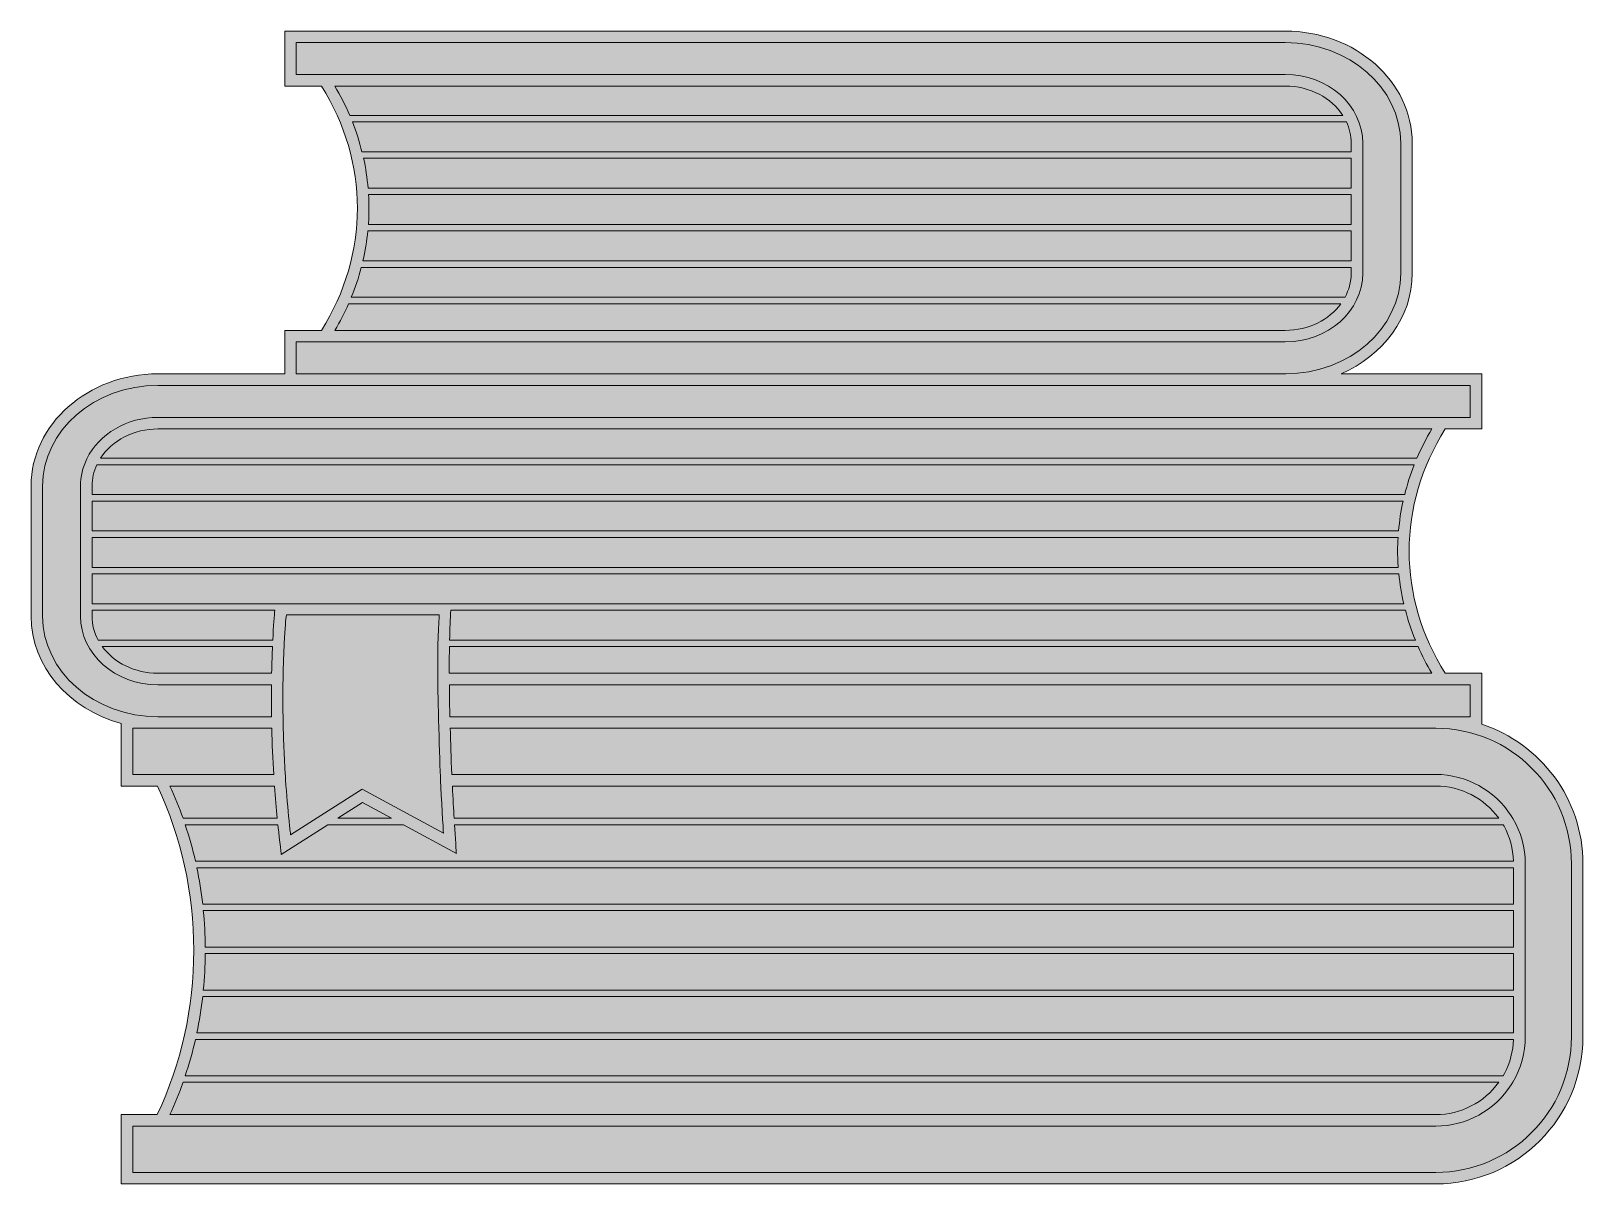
# Model space of a CAD drawing. Header units: inches. Extents: x 0.28 to 3.64, y -2.98 to -0.48.
import ezdxf

# ---------------------------------------------------------------- set-up
doc = ezdxf.new("R2010")
doc.units = ezdxf.units.IN
doc.header["$MEASUREMENT"] = 0
doc.layers.add('Boook', color=7, linetype='Continuous', lineweight=0)

msp = doc.modelspace()

# ---------------------------------------------------------------- hatches: boundary and pattern name
at = {"layer": 'Boook', "true_color": 0xf8e0c5, "transparency": 33554687}
h = msp.add_hatch(color=254, dxfattribs=at)
h.dxf.hatch_style = 2
edge = h.paths.add_edge_path()
edge.add_spline(control_points=[(3.4161, -1.985), (3.4161, -1.985), (3.4161, -1.8749), (3.4161, -1.8749), (3.4161, -1.8749), (3.3368, -1.8749), (3.3368, -1.8749), (3.2852, -1.7918), (3.2588, -1.7028), (3.2588, -1.6104), (3.2588, -1.518), (3.2852, -1.4291), (3.3368, -1.346), (3.3368, -1.346), (3.4161, -1.346), (3.4161, -1.346), (3.4161, -1.346), (3.4161, -1.2268), (3.4161, -1.2268), (3.4161, -1.2268), (3.1115, -1.2268), (3.1115, -1.2268), (3.2025, -1.1872), (3.2654, -1.1046), (3.2654, -1.0091), (3.2654, -1.0091), (3.2654, -0.7276), (3.2654, -0.7276), (3.2654, -0.5938), (3.1422, -0.4849), (2.9906, -0.4849), (2.9906, -0.4849), (0.8248, -0.4849), (0.8248, -0.4849), (0.8248, -0.4849), (0.8248, -0.6039), (0.8248, -0.6039), (0.8248, -0.6039), (0.9042, -0.6039), (0.9042, -0.6039), (0.9558, -0.687), (0.9821, -0.7759), (0.9821, -0.8684), (0.9821, -0.9608), (0.9558, -1.0497), (0.9042, -1.1328), (0.9042, -1.1328), (0.8248, -1.1328), (0.8248, -1.1328), (0.8248, -1.1328), (0.8248, -1.2268), (0.8248, -1.2268), (0.8248, -1.2268), (0.5503, -1.2268), (0.5503, -1.2268), (0.3988, -1.2268), (0.2756, -1.3357), (0.2756, -1.4696), (0.2756, -1.4696), (0.2756, -1.7511), (0.2756, -1.7511), (0.2756, -1.8605), (0.3578, -1.9531), (0.4706, -1.9834), (0.4706, -1.9834), (0.4706, -2.1189), (0.4706, -2.1189), (0.4706, -2.1189), (0.549, -2.1189), (0.549, -2.1189), (0.6013, -2.2305), (0.6279, -2.3501), (0.6279, -2.4745), (0.6279, -2.5989), (0.6013, -2.7185), (0.5489, -2.8301), (0.5489, -2.8301), (0.4706, -2.8301), (0.4706, -2.8301), (0.4706, -2.8301), (0.4706, -2.9801), (0.4706, -2.9801), (0.4706, -2.9801), (3.3164, -2.9801), (3.3164, -2.9801), (3.4921, -2.9801), (3.635, -2.8372), (3.635, -2.6615), (3.635, -2.6615), (3.635, -2.2874), (3.635, -2.2874), (3.635, -2.1466), (3.5431, -2.0269), (3.4161, -1.985)], knot_values=[0, 0, 0, 0, 1, 1, 1, 2, 2, 2, 3, 3, 3, 4, 4, 4, 5, 5, 5, 6, 6, 6, 7, 7, 7, 8, 8, 8, 9, 9, 9, 10, 10, 10, 11, 11, 11, 12, 12, 12, 13, 13, 13, 14, 14, 14, 15, 15, 15, 16, 16, 16, 17, 17, 17, 18, 18, 18, 19, 19, 19, 20, 20, 20, 21, 21, 21, 22, 22, 22, 23, 23, 23, 24, 24, 24, 25, 25, 25, 26, 26, 26, 27, 27, 27, 28, 28, 28, 29, 29, 29, 30, 30, 30, 31, 31, 31, 31], degree=3, periodic=0)
at = {"layer": 'Boook', "true_color": 0x333333, "transparency": 33554687}
h = msp.add_hatch(color=250, dxfattribs=at)
h.dxf.hatch_style = 2
edge = h.paths.add_edge_path()
edge.add_spline(control_points=[(3.61, -2.6615), (3.61, -2.8234), (3.4783, -2.9551), (3.3164, -2.9551), (3.3164, -2.9551), (0.4956, -2.9551), (0.4956, -2.9551), (0.4956, -2.9551), (0.4956, -2.8551), (0.4956, -2.8551), (0.4956, -2.8551), (3.3164, -2.8551), (3.3164, -2.8551), (3.3823, -2.8551), (3.4441, -2.821), (3.4795, -2.7657), (3.4795, -2.7657), (3.4834, -2.7595), (3.4834, -2.7595), (3.5008, -2.7301), (3.51, -2.6962), (3.51, -2.6603), (3.51, -2.6603), (3.51, -2.2874), (3.51, -2.2874), (3.51, -2.2527), (3.5008, -2.2188), (3.4834, -2.1893), (3.4834, -2.1893), (3.4796, -2.1832), (3.4796, -2.1832), (3.4443, -2.1279), (3.3823, -2.0939), (3.3164, -2.0939), (3.3164, -2.0939), (1.1864, -2.0939), (1.1864, -2.0939), (1.1849, -2.0575), (1.1837, -2.0246), (1.1829, -1.9939), (1.1829, -1.9939), (3.3164, -1.9939), (3.3164, -1.9939), (3.4783, -1.9939), (3.61, -2.1255), (3.61, -2.2874), (3.61, -2.2874), (3.61, -2.6615), (3.61, -2.6615)], knot_values=[0, 0, 0, 0, 1, 1, 1, 2, 2, 2, 3, 3, 3, 4, 4, 4, 5, 5, 5, 6, 6, 6, 7, 7, 7, 8, 8, 8, 9, 9, 9, 10, 10, 10, 11, 11, 11, 12, 12, 12, 13, 13, 13, 14, 14, 14, 15, 15, 15, 16, 16, 16, 16], degree=3, periodic=0)
edge = h.paths.add_edge_path()
edge.add_spline(control_points=[(0.6047, -2.7601), (0.6047, -2.7601), (3.4527, -2.7601), (3.4527, -2.7601), (3.4212, -2.8036), (3.3705, -2.8301), (3.3164, -2.8301), (3.3164, -2.8301), (0.5763, -2.8301), (0.5763, -2.8301), (0.5867, -2.8071), (0.5964, -2.7838), (0.6047, -2.7601)], knot_values=[0, 0, 0, 0, 1, 1, 1, 2, 2, 2, 3, 3, 3, 4, 4, 4, 4], degree=3, periodic=0)
edge = h.paths.add_edge_path()
edge.add_spline(control_points=[(0.8025, -2.1189), (0.8043, -2.1441), (0.8063, -2.1671), (0.8084, -2.1887), (0.8084, -2.1887), (0.6047, -2.1887), (0.6047, -2.1887), (0.5964, -2.1651), (0.5867, -2.1419), (0.5763, -2.1189), (0.5763, -2.1189), (0.8025, -2.1189), (0.8025, -2.1189)], knot_values=[0, 0, 0, 0, 1, 1, 1, 2, 2, 2, 3, 3, 3, 4, 4, 4, 4], degree=3, periodic=0)
edge = h.paths.add_edge_path()
edge.add_spline(control_points=[(0.4956, -1.9939), (0.4956, -1.9939), (0.7966, -1.9939), (0.7966, -1.9939), (0.7975, -2.0275), (0.799, -2.0609), (0.801, -2.0939), (0.801, -2.0939), (0.4956, -2.0939), (0.4956, -2.0939), (0.4956, -2.0939), (0.4956, -1.9939), (0.4956, -1.9939)], knot_values=[0, 0, 0, 0, 1, 1, 1, 2, 2, 2, 3, 3, 3, 4, 4, 4, 4], degree=3, periodic=0)
edge = h.paths.add_edge_path()
edge.add_spline(control_points=[(0.3006, -1.7511), (0.3006, -1.7511), (0.3006, -1.4696), (0.3006, -1.4696), (0.3006, -1.3495), (0.4126, -1.2518), (0.5503, -1.2518), (0.5503, -1.2518), (3.3911, -1.2518), (3.3911, -1.2518), (3.3911, -1.2518), (3.3911, -1.321), (3.3911, -1.321), (3.3911, -1.321), (0.5503, -1.321), (0.5503, -1.321), (0.4832, -1.321), (0.4227, -1.3563), (0.3963, -1.4109), (0.3872, -1.4295), (0.3826, -1.4492), (0.3826, -1.4696), (0.3826, -1.4696), (0.3826, -1.7511), (0.3826, -1.7511), (0.3826, -1.8331), (0.4578, -1.8999), (0.5503, -1.8999), (0.5503, -1.8999), (0.796, -1.8999), (0.796, -1.8999), (0.7958, -1.9105), (0.7959, -1.9569), (0.7961, -1.9689), (0.7961, -1.9689), (0.5503, -1.9689), (0.5503, -1.9689), (0.4126, -1.9689), (0.3006, -1.8712), (0.3006, -1.7511)], knot_values=[0, 0, 0, 0, 1, 1, 1, 2, 2, 2, 3, 3, 3, 4, 4, 4, 5, 5, 5, 6, 6, 6, 7, 7, 7, 8, 8, 8, 9, 9, 9, 10, 10, 10, 11, 11, 11, 12, 12, 12, 13, 13, 13, 13], degree=3, periodic=0)
edge = h.paths.add_edge_path()
edge.add_spline(control_points=[(0.8498, -1.1578), (0.8498, -1.1578), (2.9906, -1.1578), (2.9906, -1.1578), (3.0831, -1.1578), (3.1583, -1.0911), (3.1583, -1.0091), (3.1583, -1.0091), (3.1583, -0.7276), (3.1583, -0.7276), (3.1583, -0.6456), (3.0831, -0.5789), (2.9906, -0.5789), (2.9906, -0.5789), (0.8498, -0.5789), (0.8498, -0.5789), (0.8498, -0.5789), (0.8498, -0.5099), (0.8498, -0.5099), (0.8498, -0.5099), (2.9906, -0.5099), (2.9906, -0.5099), (3.1284, -0.5099), (3.2404, -0.6075), (3.2404, -0.7276), (3.2404, -0.7276), (3.2404, -1.0091), (3.2404, -1.0091), (3.2404, -1.1288), (3.129, -1.2262), (2.9919, -1.2268), (2.9919, -1.2268), (0.8498, -1.2268), (0.8498, -1.2268), (0.8498, -1.2268), (0.8498, -1.1578), (0.8498, -1.1578)], knot_values=[0, 0, 0, 0, 1, 1, 1, 2, 2, 2, 3, 3, 3, 4, 4, 4, 5, 5, 5, 6, 6, 6, 7, 7, 7, 8, 8, 8, 9, 9, 9, 10, 10, 10, 11, 11, 11, 12, 12, 12, 12], degree=3, periodic=0)
edge = h.paths.add_edge_path()
edge.add_spline(control_points=[(0.9629, -1.075), (0.9629, -1.075), (3.1112, -1.075), (3.1112, -1.075), (3.0858, -1.1097), (3.0414, -1.1328), (2.9906, -1.1328), (2.9906, -1.1328), (0.9332, -1.1328), (0.9332, -1.1328), (0.9443, -1.1138), (0.9543, -1.0946), (0.9629, -1.075)], knot_values=[0, 0, 0, 0, 1, 1, 1, 2, 2, 2, 3, 3, 3, 4, 4, 4, 4], degree=3, periodic=0)
edge = h.paths.add_edge_path()
edge.add_spline(control_points=[(0.9712, -0.6813), (0.9712, -0.6813), (3.1229, -0.6813), (3.1229, -0.6813), (3.1295, -0.6957), (3.1333, -0.7113), (3.1333, -0.7276), (3.1333, -0.7276), (3.1333, -0.7462), (3.1333, -0.7462), (3.1333, -0.7462), (0.9919, -0.7462), (0.9919, -0.7462), (0.9864, -0.7243), (0.9796, -0.7027), (0.9712, -0.6813)], knot_values=[0, 0, 0, 0, 1, 1, 1, 2, 2, 2, 3, 3, 3, 4, 4, 4, 5, 5, 5, 5], degree=3, periodic=0)
edge = h.paths.add_edge_path()
edge.add_spline(control_points=[(0.9332, -0.6039), (0.9332, -0.6039), (2.9906, -0.6039), (2.9906, -0.6039), (3.0441, -0.6039), (3.0908, -0.6296), (3.1152, -0.6675), (3.1152, -0.6675), (0.9653, -0.6675), (0.9653, -0.6675), (0.9561, -0.6459), (0.9454, -0.6248), (0.9332, -0.6039)], knot_values=[0, 0, 0, 0, 1, 1, 1, 2, 2, 2, 3, 3, 3, 4, 4, 4, 4], degree=3, periodic=0)
edge = h.paths.add_edge_path()
edge.add_spline(control_points=[(3.1333, -0.8249), (3.1333, -0.8249), (1.0051, -0.8249), (1.0051, -0.8249), (1.0032, -0.8031), (1.0001, -0.7815), (0.9954, -0.7601), (0.9954, -0.7601), (3.1333, -0.7601), (3.1333, -0.7601), (3.1333, -0.7601), (3.1333, -0.8249), (3.1333, -0.8249)], knot_values=[0, 0, 0, 0, 1, 1, 1, 2, 2, 2, 3, 3, 3, 4, 4, 4, 4], degree=3, periodic=0)
edge = h.paths.add_edge_path()
edge.add_spline(control_points=[(3.1333, -0.9037), (3.1333, -0.9037), (1.0059, -0.9037), (1.0059, -0.9037), (1.0067, -0.8919), (1.0071, -0.8802), (1.0071, -0.8684), (1.0071, -0.8585), (1.0066, -0.8486), (1.0061, -0.8388), (1.0061, -0.8388), (3.1333, -0.8388), (3.1333, -0.8388), (3.1333, -0.8388), (3.1333, -0.9037), (3.1333, -0.9037)], knot_values=[0, 0, 0, 0, 1, 1, 1, 2, 2, 2, 3, 3, 3, 4, 4, 4, 5, 5, 5, 5], degree=3, periodic=0)
edge = h.paths.add_edge_path()
edge.add_spline(control_points=[(3.1333, -0.9824), (3.1333, -0.9824), (0.994, -0.9824), (0.994, -0.9824), (0.999, -0.961), (1.0023, -0.9394), (1.0045, -0.9175), (1.0045, -0.9175), (3.1333, -0.9175), (3.1333, -0.9175), (3.1333, -0.9175), (3.1333, -0.9824), (3.1333, -0.9824)], knot_values=[0, 0, 0, 0, 1, 1, 1, 2, 2, 2, 3, 3, 3, 4, 4, 4, 4], degree=3, periodic=0)
edge = h.paths.add_edge_path()
edge.add_spline(control_points=[(3.1199, -1.0611), (3.1199, -1.0611), (0.9688, -1.0611), (0.9688, -1.0611), (0.9775, -1.0398), (0.9847, -1.0182), (0.9904, -0.9963), (0.9904, -0.9963), (3.1333, -0.9963), (3.1333, -0.9963), (3.1333, -0.9963), (3.1333, -1.0091), (3.1333, -1.0091), (3.1333, -1.0277), (3.1284, -1.0453), (3.1199, -1.0611)], knot_values=[0, 0, 0, 0, 1, 1, 1, 2, 2, 2, 3, 3, 3, 4, 4, 4, 5, 5, 5, 5], degree=3, periodic=0)
edge = h.paths.add_edge_path()
edge.add_spline(control_points=[(3.2756, -1.4095), (3.2756, -1.4095), (0.426, -1.4095), (0.426, -1.4095), (0.451, -1.3706), (0.4981, -1.346), (0.5503, -1.346), (0.5503, -1.346), (3.3077, -1.346), (3.3077, -1.346), (3.2955, -1.3668), (3.2848, -1.388), (3.2756, -1.4095)], knot_values=[0, 0, 0, 0, 1, 1, 1, 2, 2, 2, 3, 3, 3, 4, 4, 4, 4], degree=3, periodic=0)
edge = h.paths.add_edge_path()
edge.add_spline(control_points=[(3.2491, -1.4882), (3.2491, -1.4882), (0.4076, -1.4882), (0.4076, -1.4882), (0.4076, -1.4882), (0.4076, -1.4696), (0.4076, -1.4696), (0.4076, -1.4536), (0.4112, -1.4381), (0.4181, -1.4234), (0.4181, -1.4234), (3.2698, -1.4234), (3.2698, -1.4234), (3.2614, -1.4447), (3.2545, -1.4663), (3.2491, -1.4882)], knot_values=[0, 0, 0, 0, 1, 1, 1, 2, 2, 2, 3, 3, 3, 4, 4, 4, 5, 5, 5, 5], degree=3, periodic=0)
edge = h.paths.add_edge_path()
edge.add_spline(control_points=[(1.1809, -1.8749), (1.1808, -1.8546), (1.1809, -1.8352), (1.1814, -1.8171), (1.1814, -1.8171), (3.2781, -1.8171), (3.2781, -1.8171), (3.2867, -1.8366), (3.2966, -1.8559), (3.3078, -1.8749), (3.3078, -1.8749), (1.1809, -1.8749), (1.1809, -1.8749)], knot_values=[0, 0, 0, 0, 1, 1, 1, 2, 2, 2, 3, 3, 3, 4, 4, 4, 4], degree=3, periodic=0)
edge = h.paths.add_edge_path()
edge.add_spline(control_points=[(1.1914, -2.1887), (1.1903, -2.1694), (1.1889, -2.1457), (1.1876, -2.1189), (1.1876, -2.1189), (3.3164, -2.1189), (3.3164, -2.1189), (3.3705, -2.1189), (3.4213, -2.1454), (3.4527, -2.1887), (3.4527, -2.1887), (1.1914, -2.1887), (1.1914, -2.1887)], knot_values=[0, 0, 0, 0, 1, 1, 1, 2, 2, 2, 3, 3, 3, 4, 4, 4, 4], degree=3, periodic=0)
edge = h.paths.add_edge_path()
edge.add_spline(control_points=[(0.7982, -1.8171), (0.7975, -1.8321), (0.7968, -1.852), (0.7963, -1.8749), (0.7963, -1.8749), (0.5503, -1.8749), (0.5503, -1.8749), (0.4996, -1.8749), (0.4551, -1.8517), (0.4298, -1.8171), (0.4298, -1.8171), (0.7982, -1.8171), (0.7982, -1.8171)], knot_values=[0, 0, 0, 0, 1, 1, 1, 2, 2, 2, 3, 3, 3, 4, 4, 4, 4], degree=3, periodic=0)
edge = h.paths.add_edge_path()
edge.add_spline(control_points=[(0.4076, -1.7383), (0.4076, -1.7383), (0.8031, -1.7383), (0.8031, -1.7383), (0.8021, -1.7494), (0.8004, -1.7715), (0.7988, -1.8032), (0.7988, -1.8032), (0.4211, -1.8032), (0.4211, -1.8032), (0.4125, -1.7873), (0.4076, -1.7697), (0.4076, -1.7511), (0.4076, -1.7511), (0.4076, -1.7383), (0.4076, -1.7383)], knot_values=[0, 0, 0, 0, 1, 1, 1, 2, 2, 2, 3, 3, 3, 4, 4, 4, 5, 5, 5, 5], degree=3, periodic=0)
edge = h.paths.add_edge_path()
edge.add_spline(control_points=[(3.2365, -1.6596), (3.2386, -1.6814), (3.242, -1.7031), (3.2469, -1.7244), (3.2469, -1.7244), (0.4076, -1.7244), (0.4076, -1.7244), (0.4076, -1.7244), (0.4076, -1.6596), (0.4076, -1.6596), (0.4076, -1.6596), (3.2365, -1.6596), (3.2365, -1.6596)], knot_values=[0, 0, 0, 0, 1, 1, 1, 2, 2, 2, 3, 3, 3, 4, 4, 4, 4], degree=3, periodic=0)
edge = h.paths.add_edge_path()
edge.add_spline(control_points=[(0.4076, -1.5808), (0.4076, -1.5808), (3.2349, -1.5808), (3.2349, -1.5808), (3.2343, -1.5906), (3.2338, -1.6005), (3.2338, -1.6104), (3.2338, -1.6222), (3.2343, -1.634), (3.2351, -1.6457), (3.2351, -1.6457), (0.4076, -1.6457), (0.4076, -1.6457), (0.4076, -1.6457), (0.4076, -1.5808), (0.4076, -1.5808)], knot_values=[0, 0, 0, 0, 1, 1, 1, 2, 2, 2, 3, 3, 3, 4, 4, 4, 5, 5, 5, 5], degree=3, periodic=0)
edge = h.paths.add_edge_path()
edge.add_spline(control_points=[(1.1843, -1.7383), (1.1843, -1.7383), (3.2506, -1.7383), (3.2506, -1.7383), (3.2563, -1.7602), (3.2635, -1.7819), (3.2722, -1.8032), (3.2722, -1.8032), (1.1817, -1.8032), (1.1817, -1.8032), (1.1823, -1.7785), (1.1831, -1.7572), (1.1843, -1.7383)], knot_values=[0, 0, 0, 0, 1, 1, 1, 2, 2, 2, 3, 3, 3, 4, 4, 4, 4], degree=3, periodic=0)
edge = h.paths.add_edge_path()
edge.add_spline(control_points=[(1.0561, -2.1887), (1.0561, -2.1887), (0.9397, -2.1887), (0.9397, -2.1887), (0.9397, -2.1887), (0.9932, -2.1546), (0.9932, -2.1546), (0.9932, -2.1546), (1.0561, -2.1887), (1.0561, -2.1887)], knot_values=[0, 0, 0, 0, 1, 1, 1, 2, 2, 2, 3, 3, 3, 3], degree=3, periodic=0)
edge = h.paths.add_edge_path()
edge.add_spline(control_points=[(1.162, -2.107), (1.1636, -2.1423), (1.1679, -2.2143), (1.1683, -2.2211), (1.1683, -2.2211), (0.9921, -2.1256), (0.9921, -2.1256), (0.9921, -2.1256), (0.8373, -2.2244), (0.8373, -2.2244), (0.8362, -2.2143), (0.8351, -2.2043), (0.8341, -2.1944), (0.8313, -2.1674), (0.8289, -2.1383), (0.8266, -2.1056), (0.824, -2.0648), (0.8222, -2.0229), (0.8212, -1.9812), (0.8207, -1.9487), (0.8207, -1.9172), (0.8211, -1.8875), (0.8216, -1.8557), (0.8227, -1.8284), (0.8235, -1.8107), (0.8252, -1.7742), (0.8272, -1.759), (0.8282, -1.7483), (0.8282, -1.7483), (1.1593, -1.7483), (1.1593, -1.7483), (1.158, -1.769), (1.1571, -1.7824), (1.1565, -1.8098), (1.1559, -1.8336), (1.1557, -1.8598), (1.156, -1.8874), (1.1561, -1.9172), (1.1601, -2.0653), (1.162, -2.107)], knot_values=[0, 0, 0, 0, 1, 1, 1, 2, 2, 2, 3, 3, 3, 4, 4, 4, 5, 5, 5, 6, 6, 6, 7, 7, 7, 8, 8, 8, 9, 9, 9, 10, 10, 10, 11, 11, 11, 12, 12, 12, 13, 13, 13, 13], degree=3, periodic=0)
edge = h.paths.add_edge_path()
edge.add_spline(control_points=[(0.4076, -1.5021), (0.4076, -1.5021), (3.2456, -1.5021), (3.2456, -1.5021), (3.2409, -1.5235), (3.2377, -1.5451), (3.2359, -1.5669), (3.2359, -1.5669), (0.4076, -1.5669), (0.4076, -1.5669), (0.4076, -1.5669), (0.4076, -1.5021), (0.4076, -1.5021)], knot_values=[0, 0, 0, 0, 1, 1, 1, 2, 2, 2, 3, 3, 3, 4, 4, 4, 4], degree=3, periodic=0)
edge = h.paths.add_edge_path()
edge.add_spline(control_points=[(0.6315, -2.2817), (0.6254, -2.255), (0.6178, -2.2287), (0.6092, -2.2026), (0.6092, -2.2026), (0.8099, -2.2026), (0.8099, -2.2026), (0.8114, -2.2173), (0.8172, -2.2669), (0.8172, -2.2669), (0.8172, -2.2669), (0.9179, -2.2026), (0.9179, -2.2026), (0.9179, -2.2026), (1.0817, -2.2026), (1.0817, -2.2026), (1.0817, -2.2026), (1.1963, -2.2648), (1.1963, -2.2648), (1.1963, -2.2648), (1.1937, -2.2274), (1.1922, -2.2026), (1.1922, -2.2026), (3.4621, -2.2026), (3.4621, -2.2026), (3.4621, -2.2026), (3.4641, -2.2059), (3.4641, -2.2059), (3.4767, -2.2287), (3.4835, -2.2544), (3.4846, -2.2817), (3.4846, -2.2817), (0.6315, -2.2817), (0.6315, -2.2817)], knot_values=[0, 0, 0, 0, 1, 1, 1, 2, 2, 2, 3, 3, 3, 4, 4, 4, 5, 5, 5, 6, 6, 6, 7, 7, 7, 8, 8, 8, 9, 9, 9, 10, 10, 10, 11, 11, 11, 11], degree=3, periodic=0)
edge = h.paths.add_edge_path()
edge.add_spline(control_points=[(3.485, -2.3746), (3.485, -2.3746), (0.6472, -2.3746), (0.6472, -2.3746), (0.6442, -2.348), (0.6397, -2.3217), (0.6343, -2.2956), (0.6343, -2.2956), (3.485, -2.2956), (3.485, -2.2956), (3.485, -2.2956), (3.485, -2.3746), (3.485, -2.3746)], knot_values=[0, 0, 0, 0, 1, 1, 1, 2, 2, 2, 3, 3, 3, 4, 4, 4, 4], degree=3, periodic=0)
edge = h.paths.add_edge_path()
edge.add_spline(control_points=[(3.485, -2.4675), (3.485, -2.4675), (0.6527, -2.4675), (0.6527, -2.4675), (0.6525, -2.441), (0.6511, -2.4146), (0.6485, -2.3885), (0.6485, -2.3885), (3.485, -2.3885), (3.485, -2.3885), (3.485, -2.3885), (3.485, -2.4675), (3.485, -2.4675)], knot_values=[0, 0, 0, 0, 1, 1, 1, 2, 2, 2, 3, 3, 3, 4, 4, 4, 4], degree=3, periodic=0)
edge = h.paths.add_edge_path()
edge.add_spline(control_points=[(3.485, -2.5604), (3.485, -2.5604), (0.6485, -2.5604), (0.6485, -2.5604), (0.6511, -2.5343), (0.6525, -2.508), (0.6527, -2.4814), (0.6527, -2.4814), (3.485, -2.4814), (3.485, -2.4814), (3.485, -2.4814), (3.485, -2.5604), (3.485, -2.5604)], knot_values=[0, 0, 0, 0, 1, 1, 1, 2, 2, 2, 3, 3, 3, 4, 4, 4, 4], degree=3, periodic=0)
edge = h.paths.add_edge_path()
edge.add_spline(control_points=[(3.485, -2.6533), (3.485, -2.6533), (0.6343, -2.6533), (0.6343, -2.6533), (0.6397, -2.6273), (0.6442, -2.601), (0.6472, -2.5743), (0.6472, -2.5743), (3.485, -2.5743), (3.485, -2.5743), (3.485, -2.5743), (3.485, -2.6533), (3.485, -2.6533)], knot_values=[0, 0, 0, 0, 1, 1, 1, 2, 2, 2, 3, 3, 3, 4, 4, 4, 4], degree=3, periodic=0)
edge = h.paths.add_edge_path()
edge.add_spline(control_points=[(3.4653, -2.7408), (3.4653, -2.7408), (3.4621, -2.7463), (3.4621, -2.7463), (3.4621, -2.7463), (0.6092, -2.7463), (0.6092, -2.7463), (0.6178, -2.7202), (0.6254, -2.6939), (0.6315, -2.6672), (0.6315, -2.6672), (3.4847, -2.6672), (3.4847, -2.6672), (3.4838, -2.6931), (3.4773, -2.7183), (3.4653, -2.7408)], knot_values=[0, 0, 0, 0, 1, 1, 1, 2, 2, 2, 3, 3, 3, 4, 4, 4, 5, 5, 5, 5], degree=3, periodic=0)
edge = h.paths.add_edge_path()
edge.add_spline(control_points=[(3.3911, -1.9689), (3.3911, -1.9689), (1.1822, -1.9689), (1.1822, -1.9689), (1.1819, -1.9569), (1.1812, -1.9102), (1.1811, -1.8999), (1.1811, -1.8999), (3.3911, -1.8999), (3.3911, -1.8999), (3.3911, -1.8999), (3.3911, -1.9689), (3.3911, -1.9689)], knot_values=[0, 0, 0, 0, 1, 1, 1, 2, 2, 2, 3, 3, 3, 4, 4, 4, 4], degree=3, periodic=0)
edge = h.paths.add_edge_path()
edge.add_spline(control_points=[(3.4161, -1.985), (3.4161, -1.985), (3.4161, -1.8749), (3.4161, -1.8749), (3.4161, -1.8749), (3.3368, -1.8749), (3.3368, -1.8749), (3.2852, -1.7918), (3.2588, -1.7028), (3.2588, -1.6104), (3.2588, -1.518), (3.2852, -1.4291), (3.3368, -1.346), (3.3368, -1.346), (3.4161, -1.346), (3.4161, -1.346), (3.4161, -1.346), (3.4161, -1.2268), (3.4161, -1.2268), (3.4161, -1.2268), (3.1115, -1.2268), (3.1115, -1.2268), (3.2025, -1.1872), (3.2654, -1.1046), (3.2654, -1.0091), (3.2654, -1.0091), (3.2654, -0.7276), (3.2654, -0.7276), (3.2654, -0.5938), (3.1422, -0.4849), (2.9906, -0.4849), (2.9906, -0.4849), (0.8248, -0.4849), (0.8248, -0.4849), (0.8248, -0.4849), (0.8248, -0.6039), (0.8248, -0.6039), (0.8248, -0.6039), (0.9042, -0.6039), (0.9042, -0.6039), (0.9558, -0.687), (0.9821, -0.7759), (0.9821, -0.8684), (0.9821, -0.9608), (0.9558, -1.0497), (0.9042, -1.1328), (0.9042, -1.1328), (0.8248, -1.1328), (0.8248, -1.1328), (0.8248, -1.1328), (0.8248, -1.2268), (0.8248, -1.2268), (0.8248, -1.2268), (0.5503, -1.2268), (0.5503, -1.2268), (0.3988, -1.2268), (0.2756, -1.3357), (0.2756, -1.4696), (0.2756, -1.4696), (0.2756, -1.7511), (0.2756, -1.7511), (0.2756, -1.8605), (0.3578, -1.9531), (0.4706, -1.9834), (0.4706, -1.9834), (0.4706, -2.1189), (0.4706, -2.1189), (0.4706, -2.1189), (0.549, -2.1189), (0.549, -2.1189), (0.6013, -2.2305), (0.6279, -2.3501), (0.6279, -2.4745), (0.6279, -2.5989), (0.6013, -2.7185), (0.5489, -2.8301), (0.5489, -2.8301), (0.4706, -2.8301), (0.4706, -2.8301), (0.4706, -2.8301), (0.4706, -2.9801), (0.4706, -2.9801), (0.4706, -2.9801), (3.3164, -2.9801), (3.3164, -2.9801), (3.4921, -2.9801), (3.635, -2.8372), (3.635, -2.6615), (3.635, -2.6615), (3.635, -2.2874), (3.635, -2.2874), (3.635, -2.1466), (3.5431, -2.0269), (3.4161, -1.985)], knot_values=[0, 0, 0, 0, 1, 1, 1, 2, 2, 2, 3, 3, 3, 4, 4, 4, 5, 5, 5, 6, 6, 6, 7, 7, 7, 8, 8, 8, 9, 9, 9, 10, 10, 10, 11, 11, 11, 12, 12, 12, 13, 13, 13, 14, 14, 14, 15, 15, 15, 16, 16, 16, 17, 17, 17, 18, 18, 18, 19, 19, 19, 20, 20, 20, 21, 21, 21, 22, 22, 22, 23, 23, 23, 24, 24, 24, 25, 25, 25, 26, 26, 26, 27, 27, 27, 28, 28, 28, 29, 29, 29, 30, 30, 30, 31, 31, 31, 31], degree=3, periodic=0)

# ---------------------------------------------------------------- linework, layer by layer
at = {"layer": 'Boook'}
for points, knots in [([(3.4161, -1.985), (3.4161, -1.985), (3.4161, -1.8749), (3.4161, -1.8749), (3.4161, -1.8749), (3.3368, -1.8749), (3.3368, -1.8749), (3.2852, -1.7918), (3.2588, -1.7028), (3.2588, -1.6104), (3.2588, -1.518), (3.2852, -1.4291), (3.3368, -1.346), (3.3368, -1.346), (3.4161, -1.346), (3.4161, -1.346), (3.4161, -1.346), (3.4161, -1.2268), (3.4161, -1.2268), (3.4161, -1.2268), (3.1115, -1.2268), (3.1115, -1.2268), (3.2025, -1.1872), (3.2654, -1.1046), (3.2654, -1.0091), (3.2654, -1.0091), (3.2654, -0.7276), (3.2654, -0.7276), (3.2654, -0.5938), (3.1422, -0.4849), (2.9906, -0.4849), (2.9906, -0.4849), (0.8248, -0.4849), (0.8248, -0.4849), (0.8248, -0.4849), (0.8248, -0.6039), (0.8248, -0.6039), (0.8248, -0.6039), (0.9042, -0.6039), (0.9042, -0.6039), (0.9558, -0.687), (0.9821, -0.7759), (0.9821, -0.8684), (0.9821, -0.9608), (0.9558, -1.0497), (0.9042, -1.1328), (0.9042, -1.1328), (0.8248, -1.1328), (0.8248, -1.1328), (0.8248, -1.1328), (0.8248, -1.2268), (0.8248, -1.2268), (0.8248, -1.2268), (0.5503, -1.2268), (0.5503, -1.2268), (0.3988, -1.2268), (0.2756, -1.3357), (0.2756, -1.4696), (0.2756, -1.4696), (0.2756, -1.7511), (0.2756, -1.7511), (0.2756, -1.8605), (0.3578, -1.9531), (0.4706, -1.9834), (0.4706, -1.9834), (0.4706, -2.1189), (0.4706, -2.1189), (0.4706, -2.1189), (0.549, -2.1189), (0.549, -2.1189), (0.6013, -2.2305), (0.6279, -2.3501), (0.6279, -2.4745), (0.6279, -2.5989), (0.6013, -2.7185), (0.5489, -2.8301), (0.5489, -2.8301), (0.4706, -2.8301), (0.4706, -2.8301), (0.4706, -2.8301), (0.4706, -2.9801), (0.4706, -2.9801), (0.4706, -2.9801), (3.3164, -2.9801), (3.3164, -2.9801), (3.4921, -2.9801), (3.635, -2.8372), (3.635, -2.6615), (3.635, -2.6615), (3.635, -2.2874), (3.635, -2.2874), (3.635, -2.1466), (3.5431, -2.0269), (3.4161, -1.985)], [0, 0, 0, 0, 1, 1, 1, 2, 2, 2, 3, 3, 3, 4, 4, 4, 5, 5, 5, 6, 6, 6, 7, 7, 7, 8, 8, 8, 9, 9, 9, 10, 10, 10, 11, 11, 11, 12, 12, 12, 13, 13, 13, 14, 14, 14, 15, 15, 15, 16, 16, 16, 17, 17, 17, 18, 18, 18, 19, 19, 19, 20, 20, 20, 21, 21, 21, 22, 22, 22, 23, 23, 23, 24, 24, 24, 25, 25, 25, 26, 26, 26, 27, 27, 27, 28, 28, 28, 29, 29, 29, 30, 30, 30, 31, 31, 31, 31]), ([(3.4161, -1.985), (3.4161, -1.985), (3.4161, -1.8749), (3.4161, -1.8749), (3.4161, -1.8749), (3.3368, -1.8749), (3.3368, -1.8749), (3.2852, -1.7918), (3.2588, -1.7028), (3.2588, -1.6104), (3.2588, -1.518), (3.2852, -1.4291), (3.3368, -1.346), (3.3368, -1.346), (3.4161, -1.346), (3.4161, -1.346), (3.4161, -1.346), (3.4161, -1.2268), (3.4161, -1.2268), (3.4161, -1.2268), (3.1115, -1.2268), (3.1115, -1.2268), (3.2025, -1.1872), (3.2654, -1.1046), (3.2654, -1.0091), (3.2654, -1.0091), (3.2654, -0.7276), (3.2654, -0.7276), (3.2654, -0.5938), (3.1422, -0.4849), (2.9906, -0.4849), (2.9906, -0.4849), (0.8248, -0.4849), (0.8248, -0.4849), (0.8248, -0.4849), (0.8248, -0.6039), (0.8248, -0.6039), (0.8248, -0.6039), (0.9042, -0.6039), (0.9042, -0.6039), (0.9558, -0.687), (0.9821, -0.7759), (0.9821, -0.8684), (0.9821, -0.9608), (0.9558, -1.0497), (0.9042, -1.1328), (0.9042, -1.1328), (0.8248, -1.1328), (0.8248, -1.1328), (0.8248, -1.1328), (0.8248, -1.2268), (0.8248, -1.2268), (0.8248, -1.2268), (0.5503, -1.2268), (0.5503, -1.2268), (0.3988, -1.2268), (0.2756, -1.3357), (0.2756, -1.4696), (0.2756, -1.4696), (0.2756, -1.7511), (0.2756, -1.7511), (0.2756, -1.8605), (0.3578, -1.9531), (0.4706, -1.9834), (0.4706, -1.9834), (0.4706, -2.1189), (0.4706, -2.1189), (0.4706, -2.1189), (0.549, -2.1189), (0.549, -2.1189), (0.6013, -2.2305), (0.6279, -2.3501), (0.6279, -2.4745), (0.6279, -2.5989), (0.6013, -2.7185), (0.5489, -2.8301), (0.5489, -2.8301), (0.4706, -2.8301), (0.4706, -2.8301), (0.4706, -2.8301), (0.4706, -2.9801), (0.4706, -2.9801), (0.4706, -2.9801), (3.3164, -2.9801), (3.3164, -2.9801), (3.4921, -2.9801), (3.635, -2.8372), (3.635, -2.6615), (3.635, -2.6615), (3.635, -2.2874), (3.635, -2.2874), (3.635, -2.1466), (3.5431, -2.0269), (3.4161, -1.985)], [0, 0, 0, 0, 1, 1, 1, 2, 2, 2, 3, 3, 3, 4, 4, 4, 5, 5, 5, 6, 6, 6, 7, 7, 7, 8, 8, 8, 9, 9, 9, 10, 10, 10, 11, 11, 11, 12, 12, 12, 13, 13, 13, 14, 14, 14, 15, 15, 15, 16, 16, 16, 17, 17, 17, 18, 18, 18, 19, 19, 19, 20, 20, 20, 21, 21, 21, 22, 22, 22, 23, 23, 23, 24, 24, 24, 25, 25, 25, 26, 26, 26, 27, 27, 27, 28, 28, 28, 29, 29, 29, 30, 30, 30, 31, 31, 31, 31]), ([(0.8498, -1.1578), (0.8498, -1.1578), (2.9906, -1.1578), (2.9906, -1.1578), (3.0831, -1.1578), (3.1583, -1.0911), (3.1583, -1.0091), (3.1583, -1.0091), (3.1583, -0.7276), (3.1583, -0.7276), (3.1583, -0.6456), (3.0831, -0.5789), (2.9906, -0.5789), (2.9906, -0.5789), (0.8498, -0.5789), (0.8498, -0.5789), (0.8498, -0.5789), (0.8498, -0.5099), (0.8498, -0.5099), (0.8498, -0.5099), (2.9906, -0.5099), (2.9906, -0.5099), (3.1284, -0.5099), (3.2404, -0.6075), (3.2404, -0.7276), (3.2404, -0.7276), (3.2404, -1.0091), (3.2404, -1.0091), (3.2404, -1.1288), (3.129, -1.2262), (2.9919, -1.2268), (2.9919, -1.2268), (0.8498, -1.2268), (0.8498, -1.2268), (0.8498, -1.2268), (0.8498, -1.1578), (0.8498, -1.1578)], [0, 0, 0, 0, 1, 1, 1, 2, 2, 2, 3, 3, 3, 4, 4, 4, 5, 5, 5, 6, 6, 6, 7, 7, 7, 8, 8, 8, 9, 9, 9, 10, 10, 10, 11, 11, 11, 12, 12, 12, 12]), ([(0.9332, -0.6039), (0.9332, -0.6039), (2.9906, -0.6039), (2.9906, -0.6039), (3.0441, -0.6039), (3.0908, -0.6296), (3.1152, -0.6675), (3.1152, -0.6675), (0.9653, -0.6675), (0.9653, -0.6675), (0.9561, -0.6459), (0.9454, -0.6248), (0.9332, -0.6039)], [0, 0, 0, 0, 1, 1, 1, 2, 2, 2, 3, 3, 3, 4, 4, 4, 4]), ([(0.9712, -0.6813), (0.9712, -0.6813), (3.1229, -0.6813), (3.1229, -0.6813), (3.1295, -0.6957), (3.1333, -0.7113), (3.1333, -0.7276), (3.1333, -0.7276), (3.1333, -0.7462), (3.1333, -0.7462), (3.1333, -0.7462), (0.9919, -0.7462), (0.9919, -0.7462), (0.9864, -0.7243), (0.9796, -0.7027), (0.9712, -0.6813)], [0, 0, 0, 0, 1, 1, 1, 2, 2, 2, 3, 3, 3, 4, 4, 4, 5, 5, 5, 5]), ([(3.1333, -0.8249), (3.1333, -0.8249), (1.0051, -0.8249), (1.0051, -0.8249), (1.0032, -0.8031), (1.0001, -0.7815), (0.9954, -0.7601), (0.9954, -0.7601), (3.1333, -0.7601), (3.1333, -0.7601), (3.1333, -0.7601), (3.1333, -0.8249), (3.1333, -0.8249)], [0, 0, 0, 0, 1, 1, 1, 2, 2, 2, 3, 3, 3, 4, 4, 4, 4]), ([(3.1333, -0.9037), (3.1333, -0.9037), (1.0059, -0.9037), (1.0059, -0.9037), (1.0067, -0.8919), (1.0071, -0.8802), (1.0071, -0.8684), (1.0071, -0.8585), (1.0066, -0.8486), (1.0061, -0.8388), (1.0061, -0.8388), (3.1333, -0.8388), (3.1333, -0.8388), (3.1333, -0.8388), (3.1333, -0.9037), (3.1333, -0.9037)], [0, 0, 0, 0, 1, 1, 1, 2, 2, 2, 3, 3, 3, 4, 4, 4, 5, 5, 5, 5]), ([(3.1333, -0.9824), (3.1333, -0.9824), (0.994, -0.9824), (0.994, -0.9824), (0.999, -0.961), (1.0023, -0.9394), (1.0045, -0.9175), (1.0045, -0.9175), (3.1333, -0.9175), (3.1333, -0.9175), (3.1333, -0.9175), (3.1333, -0.9824), (3.1333, -0.9824)], [0, 0, 0, 0, 1, 1, 1, 2, 2, 2, 3, 3, 3, 4, 4, 4, 4]), ([(3.1199, -1.0611), (3.1199, -1.0611), (0.9688, -1.0611), (0.9688, -1.0611), (0.9775, -1.0398), (0.9847, -1.0182), (0.9904, -0.9963), (0.9904, -0.9963), (3.1333, -0.9963), (3.1333, -0.9963), (3.1333, -0.9963), (3.1333, -1.0091), (3.1333, -1.0091), (3.1333, -1.0277), (3.1284, -1.0453), (3.1199, -1.0611)], [0, 0, 0, 0, 1, 1, 1, 2, 2, 2, 3, 3, 3, 4, 4, 4, 5, 5, 5, 5]), ([(0.9629, -1.075), (0.9629, -1.075), (3.1112, -1.075), (3.1112, -1.075), (3.0858, -1.1097), (3.0414, -1.1328), (2.9906, -1.1328), (2.9906, -1.1328), (0.9332, -1.1328), (0.9332, -1.1328), (0.9443, -1.1138), (0.9543, -1.0946), (0.9629, -1.075)], [0, 0, 0, 0, 1, 1, 1, 2, 2, 2, 3, 3, 3, 4, 4, 4, 4]), ([(0.3006, -1.7511), (0.3006, -1.7511), (0.3006, -1.4696), (0.3006, -1.4696), (0.3006, -1.3495), (0.4126, -1.2518), (0.5503, -1.2518), (0.5503, -1.2518), (3.3911, -1.2518), (3.3911, -1.2518), (3.3911, -1.2518), (3.3911, -1.321), (3.3911, -1.321), (3.3911, -1.321), (0.5503, -1.321), (0.5503, -1.321), (0.4832, -1.321), (0.4227, -1.3563), (0.3963, -1.4109), (0.3872, -1.4295), (0.3826, -1.4492), (0.3826, -1.4696), (0.3826, -1.4696), (0.3826, -1.7511), (0.3826, -1.7511), (0.3826, -1.8331), (0.4578, -1.8999), (0.5503, -1.8999), (0.5503, -1.8999), (0.796, -1.8999), (0.796, -1.8999), (0.7958, -1.9105), (0.7959, -1.9569), (0.7961, -1.9689), (0.7961, -1.9689), (0.5503, -1.9689), (0.5503, -1.9689), (0.4126, -1.9689), (0.3006, -1.8712), (0.3006, -1.7511)], [0, 0, 0, 0, 1, 1, 1, 2, 2, 2, 3, 3, 3, 4, 4, 4, 5, 5, 5, 6, 6, 6, 7, 7, 7, 8, 8, 8, 9, 9, 9, 10, 10, 10, 11, 11, 11, 12, 12, 12, 13, 13, 13, 13]), ([(3.2756, -1.4095), (3.2756, -1.4095), (0.426, -1.4095), (0.426, -1.4095), (0.451, -1.3706), (0.4981, -1.346), (0.5503, -1.346), (0.5503, -1.346), (3.3077, -1.346), (3.3077, -1.346), (3.2955, -1.3668), (3.2848, -1.388), (3.2756, -1.4095)], [0, 0, 0, 0, 1, 1, 1, 2, 2, 2, 3, 3, 3, 4, 4, 4, 4]), ([(3.2491, -1.4882), (3.2491, -1.4882), (0.4076, -1.4882), (0.4076, -1.4882), (0.4076, -1.4882), (0.4076, -1.4696), (0.4076, -1.4696), (0.4076, -1.4536), (0.4112, -1.4381), (0.4181, -1.4234), (0.4181, -1.4234), (3.2698, -1.4234), (3.2698, -1.4234), (3.2614, -1.4447), (3.2545, -1.4663), (3.2491, -1.4882)], [0, 0, 0, 0, 1, 1, 1, 2, 2, 2, 3, 3, 3, 4, 4, 4, 5, 5, 5, 5]), ([(0.4076, -1.5021), (0.4076, -1.5021), (3.2456, -1.5021), (3.2456, -1.5021), (3.2409, -1.5235), (3.2377, -1.5451), (3.2359, -1.5669), (3.2359, -1.5669), (0.4076, -1.5669), (0.4076, -1.5669), (0.4076, -1.5669), (0.4076, -1.5021), (0.4076, -1.5021)], [0, 0, 0, 0, 1, 1, 1, 2, 2, 2, 3, 3, 3, 4, 4, 4, 4]), ([(0.4076, -1.5808), (0.4076, -1.5808), (3.2349, -1.5808), (3.2349, -1.5808), (3.2343, -1.5906), (3.2338, -1.6005), (3.2338, -1.6104), (3.2338, -1.6222), (3.2343, -1.634), (3.2351, -1.6457), (3.2351, -1.6457), (0.4076, -1.6457), (0.4076, -1.6457), (0.4076, -1.6457), (0.4076, -1.5808), (0.4076, -1.5808)], [0, 0, 0, 0, 1, 1, 1, 2, 2, 2, 3, 3, 3, 4, 4, 4, 5, 5, 5, 5]), ([(3.2365, -1.6596), (3.2386, -1.6814), (3.242, -1.7031), (3.2469, -1.7244), (3.2469, -1.7244), (0.4076, -1.7244), (0.4076, -1.7244), (0.4076, -1.7244), (0.4076, -1.6596), (0.4076, -1.6596), (0.4076, -1.6596), (3.2365, -1.6596), (3.2365, -1.6596)], [0, 0, 0, 0, 1, 1, 1, 2, 2, 2, 3, 3, 3, 4, 4, 4, 4]), ([(0.4076, -1.7383), (0.4076, -1.7383), (0.8031, -1.7383), (0.8031, -1.7383), (0.8021, -1.7494), (0.8004, -1.7715), (0.7988, -1.8032), (0.7988, -1.8032), (0.4211, -1.8032), (0.4211, -1.8032), (0.4125, -1.7873), (0.4076, -1.7697), (0.4076, -1.7511), (0.4076, -1.7511), (0.4076, -1.7383), (0.4076, -1.7383)], [0, 0, 0, 0, 1, 1, 1, 2, 2, 2, 3, 3, 3, 4, 4, 4, 5, 5, 5, 5]), ([(1.1843, -1.7383), (1.1843, -1.7383), (3.2506, -1.7383), (3.2506, -1.7383), (3.2563, -1.7602), (3.2635, -1.7819), (3.2722, -1.8032), (3.2722, -1.8032), (1.1817, -1.8032), (1.1817, -1.8032), (1.1823, -1.7785), (1.1831, -1.7572), (1.1843, -1.7383)], [0, 0, 0, 0, 1, 1, 1, 2, 2, 2, 3, 3, 3, 4, 4, 4, 4]), ([(1.162, -2.107), (1.1636, -2.1423), (1.1679, -2.2143), (1.1683, -2.2211), (1.1683, -2.2211), (0.9921, -2.1256), (0.9921, -2.1256), (0.9921, -2.1256), (0.8373, -2.2244), (0.8373, -2.2244), (0.8362, -2.2143), (0.8351, -2.2043), (0.8341, -2.1944), (0.8313, -2.1674), (0.8289, -2.1383), (0.8266, -2.1056), (0.824, -2.0648), (0.8222, -2.0229), (0.8212, -1.9812), (0.8207, -1.9487), (0.8207, -1.9172), (0.8211, -1.8875), (0.8216, -1.8557), (0.8227, -1.8284), (0.8235, -1.8107), (0.8252, -1.7742), (0.8272, -1.759), (0.8282, -1.7483), (0.8282, -1.7483), (1.1593, -1.7483), (1.1593, -1.7483), (1.158, -1.769), (1.1571, -1.7824), (1.1565, -1.8098), (1.1559, -1.8336), (1.1557, -1.8598), (1.156, -1.8874), (1.1561, -1.9172), (1.1601, -2.0653), (1.162, -2.107)], [0, 0, 0, 0, 1, 1, 1, 2, 2, 2, 3, 3, 3, 4, 4, 4, 5, 5, 5, 6, 6, 6, 7, 7, 7, 8, 8, 8, 9, 9, 9, 10, 10, 10, 11, 11, 11, 12, 12, 12, 13, 13, 13, 13]), ([(0.7982, -1.8171), (0.7975, -1.8321), (0.7968, -1.852), (0.7963, -1.8749), (0.7963, -1.8749), (0.5503, -1.8749), (0.5503, -1.8749), (0.4996, -1.8749), (0.4551, -1.8517), (0.4298, -1.8171), (0.4298, -1.8171), (0.7982, -1.8171), (0.7982, -1.8171)], [0, 0, 0, 0, 1, 1, 1, 2, 2, 2, 3, 3, 3, 4, 4, 4, 4]), ([(1.1809, -1.8749), (1.1808, -1.8546), (1.1809, -1.8352), (1.1814, -1.8171), (1.1814, -1.8171), (3.2781, -1.8171), (3.2781, -1.8171), (3.2867, -1.8366), (3.2966, -1.8559), (3.3078, -1.8749), (3.3078, -1.8749), (1.1809, -1.8749), (1.1809, -1.8749)], [0, 0, 0, 0, 1, 1, 1, 2, 2, 2, 3, 3, 3, 4, 4, 4, 4]), ([(3.3911, -1.9689), (3.3911, -1.9689), (1.1822, -1.9689), (1.1822, -1.9689), (1.1819, -1.9569), (1.1812, -1.9102), (1.1811, -1.8999), (1.1811, -1.8999), (3.3911, -1.8999), (3.3911, -1.8999), (3.3911, -1.8999), (3.3911, -1.9689), (3.3911, -1.9689)], [0, 0, 0, 0, 1, 1, 1, 2, 2, 2, 3, 3, 3, 4, 4, 4, 4]), ([(3.61, -2.6615), (3.61, -2.8234), (3.4783, -2.9551), (3.3164, -2.9551), (3.3164, -2.9551), (0.4956, -2.9551), (0.4956, -2.9551), (0.4956, -2.9551), (0.4956, -2.8551), (0.4956, -2.8551), (0.4956, -2.8551), (3.3164, -2.8551), (3.3164, -2.8551), (3.3823, -2.8551), (3.4441, -2.821), (3.4795, -2.7657), (3.4795, -2.7657), (3.4834, -2.7595), (3.4834, -2.7595), (3.5008, -2.7301), (3.51, -2.6962), (3.51, -2.6603), (3.51, -2.6603), (3.51, -2.2874), (3.51, -2.2874), (3.51, -2.2527), (3.5008, -2.2188), (3.4834, -2.1893), (3.4834, -2.1893), (3.4796, -2.1832), (3.4796, -2.1832), (3.4443, -2.1279), (3.3823, -2.0939), (3.3164, -2.0939), (3.3164, -2.0939), (1.1864, -2.0939), (1.1864, -2.0939), (1.1849, -2.0575), (1.1837, -2.0246), (1.1829, -1.9939), (1.1829, -1.9939), (3.3164, -1.9939), (3.3164, -1.9939), (3.4783, -1.9939), (3.61, -2.1255), (3.61, -2.2874), (3.61, -2.2874), (3.61, -2.6615), (3.61, -2.6615)], [0, 0, 0, 0, 1, 1, 1, 2, 2, 2, 3, 3, 3, 4, 4, 4, 5, 5, 5, 6, 6, 6, 7, 7, 7, 8, 8, 8, 9, 9, 9, 10, 10, 10, 11, 11, 11, 12, 12, 12, 13, 13, 13, 14, 14, 14, 15, 15, 15, 16, 16, 16, 16]), ([(0.4956, -1.9939), (0.4956, -1.9939), (0.7966, -1.9939), (0.7966, -1.9939), (0.7975, -2.0275), (0.799, -2.0609), (0.801, -2.0939), (0.801, -2.0939), (0.4956, -2.0939), (0.4956, -2.0939), (0.4956, -2.0939), (0.4956, -1.9939), (0.4956, -1.9939)], [0, 0, 0, 0, 1, 1, 1, 2, 2, 2, 3, 3, 3, 4, 4, 4, 4]), ([(0.8025, -2.1189), (0.8043, -2.1441), (0.8063, -2.1671), (0.8084, -2.1887), (0.8084, -2.1887), (0.6047, -2.1887), (0.6047, -2.1887), (0.5964, -2.1651), (0.5867, -2.1419), (0.5763, -2.1189), (0.5763, -2.1189), (0.8025, -2.1189), (0.8025, -2.1189)], [0, 0, 0, 0, 1, 1, 1, 2, 2, 2, 3, 3, 3, 4, 4, 4, 4]), ([(1.1914, -2.1887), (1.1903, -2.1694), (1.1889, -2.1457), (1.1876, -2.1189), (1.1876, -2.1189), (3.3164, -2.1189), (3.3164, -2.1189), (3.3705, -2.1189), (3.4213, -2.1454), (3.4527, -2.1887), (3.4527, -2.1887), (1.1914, -2.1887), (1.1914, -2.1887)], [0, 0, 0, 0, 1, 1, 1, 2, 2, 2, 3, 3, 3, 4, 4, 4, 4]), ([(1.0561, -2.1887), (1.0561, -2.1887), (0.9397, -2.1887), (0.9397, -2.1887), (0.9397, -2.1887), (0.9932, -2.1546), (0.9932, -2.1546), (0.9932, -2.1546), (1.0561, -2.1887), (1.0561, -2.1887)], [0, 0, 0, 0, 1, 1, 1, 2, 2, 2, 3, 3, 3, 3]), ([(0.6315, -2.2817), (0.6254, -2.255), (0.6178, -2.2287), (0.6092, -2.2026), (0.6092, -2.2026), (0.8099, -2.2026), (0.8099, -2.2026), (0.8114, -2.2173), (0.8172, -2.2669), (0.8172, -2.2669), (0.8172, -2.2669), (0.9179, -2.2026), (0.9179, -2.2026), (0.9179, -2.2026), (1.0817, -2.2026), (1.0817, -2.2026), (1.0817, -2.2026), (1.1963, -2.2648), (1.1963, -2.2648), (1.1963, -2.2648), (1.1937, -2.2274), (1.1922, -2.2026), (1.1922, -2.2026), (3.4621, -2.2026), (3.4621, -2.2026), (3.4621, -2.2026), (3.4641, -2.2059), (3.4641, -2.2059), (3.4767, -2.2287), (3.4835, -2.2544), (3.4846, -2.2817), (3.4846, -2.2817), (0.6315, -2.2817), (0.6315, -2.2817)], [0, 0, 0, 0, 1, 1, 1, 2, 2, 2, 3, 3, 3, 4, 4, 4, 5, 5, 5, 6, 6, 6, 7, 7, 7, 8, 8, 8, 9, 9, 9, 10, 10, 10, 11, 11, 11, 11]), ([(3.485, -2.3746), (3.485, -2.3746), (0.6472, -2.3746), (0.6472, -2.3746), (0.6442, -2.348), (0.6397, -2.3217), (0.6343, -2.2956), (0.6343, -2.2956), (3.485, -2.2956), (3.485, -2.2956), (3.485, -2.2956), (3.485, -2.3746), (3.485, -2.3746)], [0, 0, 0, 0, 1, 1, 1, 2, 2, 2, 3, 3, 3, 4, 4, 4, 4]), ([(3.485, -2.4675), (3.485, -2.4675), (0.6527, -2.4675), (0.6527, -2.4675), (0.6525, -2.441), (0.6511, -2.4146), (0.6485, -2.3885), (0.6485, -2.3885), (3.485, -2.3885), (3.485, -2.3885), (3.485, -2.3885), (3.485, -2.4675), (3.485, -2.4675)], [0, 0, 0, 0, 1, 1, 1, 2, 2, 2, 3, 3, 3, 4, 4, 4, 4]), ([(3.485, -2.5604), (3.485, -2.5604), (0.6485, -2.5604), (0.6485, -2.5604), (0.6511, -2.5343), (0.6525, -2.508), (0.6527, -2.4814), (0.6527, -2.4814), (3.485, -2.4814), (3.485, -2.4814), (3.485, -2.4814), (3.485, -2.5604), (3.485, -2.5604)], [0, 0, 0, 0, 1, 1, 1, 2, 2, 2, 3, 3, 3, 4, 4, 4, 4]), ([(3.485, -2.6533), (3.485, -2.6533), (0.6343, -2.6533), (0.6343, -2.6533), (0.6397, -2.6273), (0.6442, -2.601), (0.6472, -2.5743), (0.6472, -2.5743), (3.485, -2.5743), (3.485, -2.5743), (3.485, -2.5743), (3.485, -2.6533), (3.485, -2.6533)], [0, 0, 0, 0, 1, 1, 1, 2, 2, 2, 3, 3, 3, 4, 4, 4, 4]), ([(3.4653, -2.7408), (3.4653, -2.7408), (3.4621, -2.7463), (3.4621, -2.7463), (3.4621, -2.7463), (0.6092, -2.7463), (0.6092, -2.7463), (0.6178, -2.7202), (0.6254, -2.6939), (0.6315, -2.6672), (0.6315, -2.6672), (3.4847, -2.6672), (3.4847, -2.6672), (3.4838, -2.6931), (3.4773, -2.7183), (3.4653, -2.7408)], [0, 0, 0, 0, 1, 1, 1, 2, 2, 2, 3, 3, 3, 4, 4, 4, 5, 5, 5, 5]), ([(0.6047, -2.7601), (0.6047, -2.7601), (3.4527, -2.7601), (3.4527, -2.7601), (3.4212, -2.8036), (3.3705, -2.8301), (3.3164, -2.8301), (3.3164, -2.8301), (0.5763, -2.8301), (0.5763, -2.8301), (0.5867, -2.8071), (0.5964, -2.7838), (0.6047, -2.7601)], [0, 0, 0, 0, 1, 1, 1, 2, 2, 2, 3, 3, 3, 4, 4, 4, 4])]:
    msp.add_open_spline(points, degree=3, knots=knots, dxfattribs=at)

doc.saveas('drawing.dxf')
